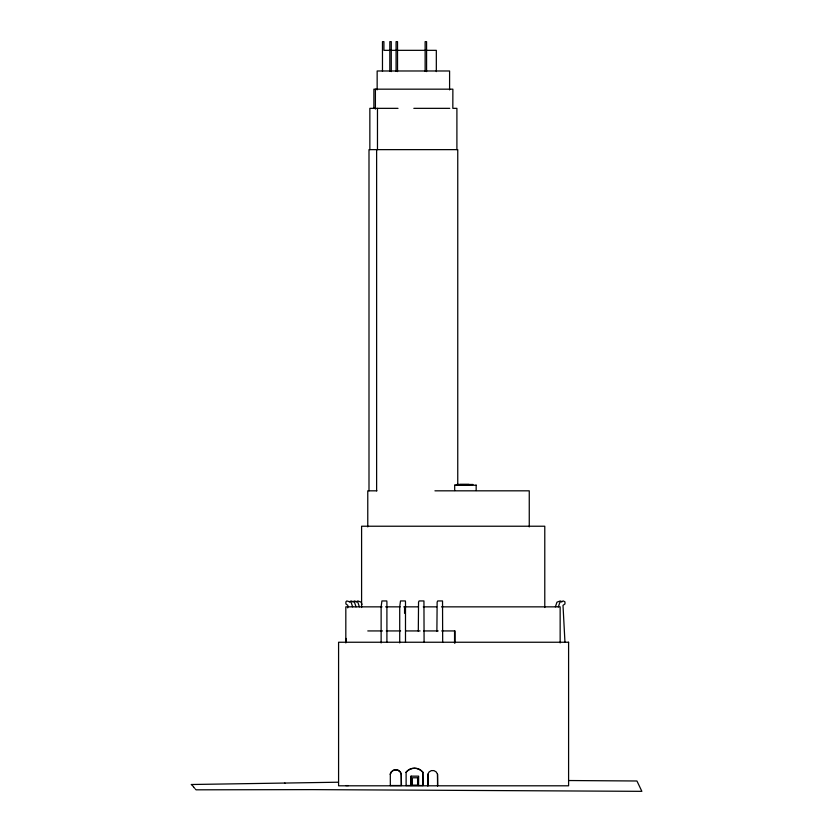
<?xml version="1.0" encoding="UTF-8"?>
<svg xmlns="http://www.w3.org/2000/svg" width="833" height="833" viewBox="0 0 833 833"><rect width="100%" height="100%" fill="white"/><g stroke="black" fill="none" stroke-linecap="round" stroke-linejoin="round"><path stroke-width="1.25" d="M345.903 642.243L346.101 638.432M347.715 607.892L347.85 605.352L345.903 603.967L345.903 601.853L346.788 600.947L351.068 602.165L352.64 606.851M555.382 606.851L556.965 602.165L560.317 600.947L561.983 601.853M558.36 606.851L559.943 602.165L563.295 600.947L564.961 601.853L564.961 603.967L563.004 605.352L564.961 642.243M349.277 601.853L351.109 600.947L354.441 602.165L356.014 606.851M352.651 601.853L354.483 600.947L357.815 602.165L359.387 606.851M356.024 601.853L357.857 600.947L361.189 602.165L361.98 604.508M338.24 782.218L191.351 784.509M284.522 783.187L285.063 783.176M398.018 108.342L369.852 108.342L369.852 149.638M413.824 108.342L449.758 108.342M457.202 484.41L468.979 484.41M460.035 484.473L473.029 484.473M376.901 490.824L367.769 490.824L367.769 526.904M434.941 490.824L529.257 490.824L529.257 526.904M382.035 606.851L345.82 606.851L345.82 642.93M385.575 606.851L400.236 606.851M403.776 606.851L418.437 606.851M423.268 606.851L436.638 606.851M441.469 606.851L560.151 606.851L560.151 642.93M367.78 630.935L382.493 630.935M386.241 630.935L400.621 630.935M405.598 630.935L420.051 630.935M423.653 630.935L438.179 630.935M441.719 630.935L455.016 630.935L455.016 643.003M405.858 772.368A10.954 10.819 -90 0 1 422.81 772.368L423.081 785.529L405.858 785.529M390.104 774.232A5.8 5.727 -90 0 1 401.246 774.232L401.475 785.519L390.104 785.519M427.787 785.8L427.954 774.284L427.954 785.831M427.787 774.284A5.081 5.019 -90 0 1 437.523 774.284L437.7 785.831M411.096 776.158L411.096 785.529L411.023 776.158L418.635 776.158L418.562 785.529M345.81 785.602L348.444 785.602M568.804 780.531L636.943 780.99L641.868 791.34L312.989 789.622L196.047 789.819L195.276 788.945M191.361 784.519L192.298 785.394M193.6 786.904L192.548 785.696M194.547 788.153L193.964 787.383M442.677 642.243L442.531 600.947L437.679 600.947L437.138 602.165L436.888 631.331M424.091 642.243L423.945 600.947L419.093 600.947L418.551 602.165L418.301 631.331M405.494 642.243L405.494 601.853L405.359 600.947L400.506 600.947L399.715 606.851L399.715 642.93M386.908 642.243L386.908 601.853L386.772 600.947L381.91 600.947L381.129 606.851L381.129 642.93M544.782 607.528L544.782 526.227L361.595 526.227L361.595 607.528M476.164 484.931L476.164 490.543M475.81 485.254L455.037 485.254L469.166 484.931M457.754 484.993L457.754 149.638L368.998 149.638L368.998 490.824M456.901 149.638L456.901 108.342L452.829 108.342L452.871 89.173L373.882 89.173L373.882 108.342M454.693 484.931L454.693 490.543M454.558 630.935L454.558 643.003M449.591 89.881L449.591 70.982L377.151 70.982L377.151 89.881M437.523 774.284L437.523 785.8M436.325 71.607L436.325 50.334L383.919 50.334L383.919 41.65L382.472 41.65L382.472 71.399M426.579 71.607L426.579 41.65L425.132 41.65L425.132 71.399M422.81 772.368L422.81 785.529M406.119 785.529L406.119 772.368A10.954 10.819 -90 0 1 423.081 772.368M404.567 606.851L404.567 613.296M401.246 774.232L401.246 785.519M397.528 71.607L397.528 41.65L396.081 41.65L396.081 71.399M391.26 71.607L391.26 41.65L389.813 41.65L389.813 71.399M390.323 785.519L390.323 774.232A5.8 5.727 -90 0 1 401.475 774.232M377.474 108.342L377.474 149.638M376.62 149.638L376.62 490.824M375.402 89.173L375.402 109.071M568.595 642.243L338.583 642.243L338.583 785.8L568.595 785.8L568.595 642.243M417.593 777.783L412.325 777.783L412.387 785.217L417.593 785.217L417.593 777.783"/></g></svg>
